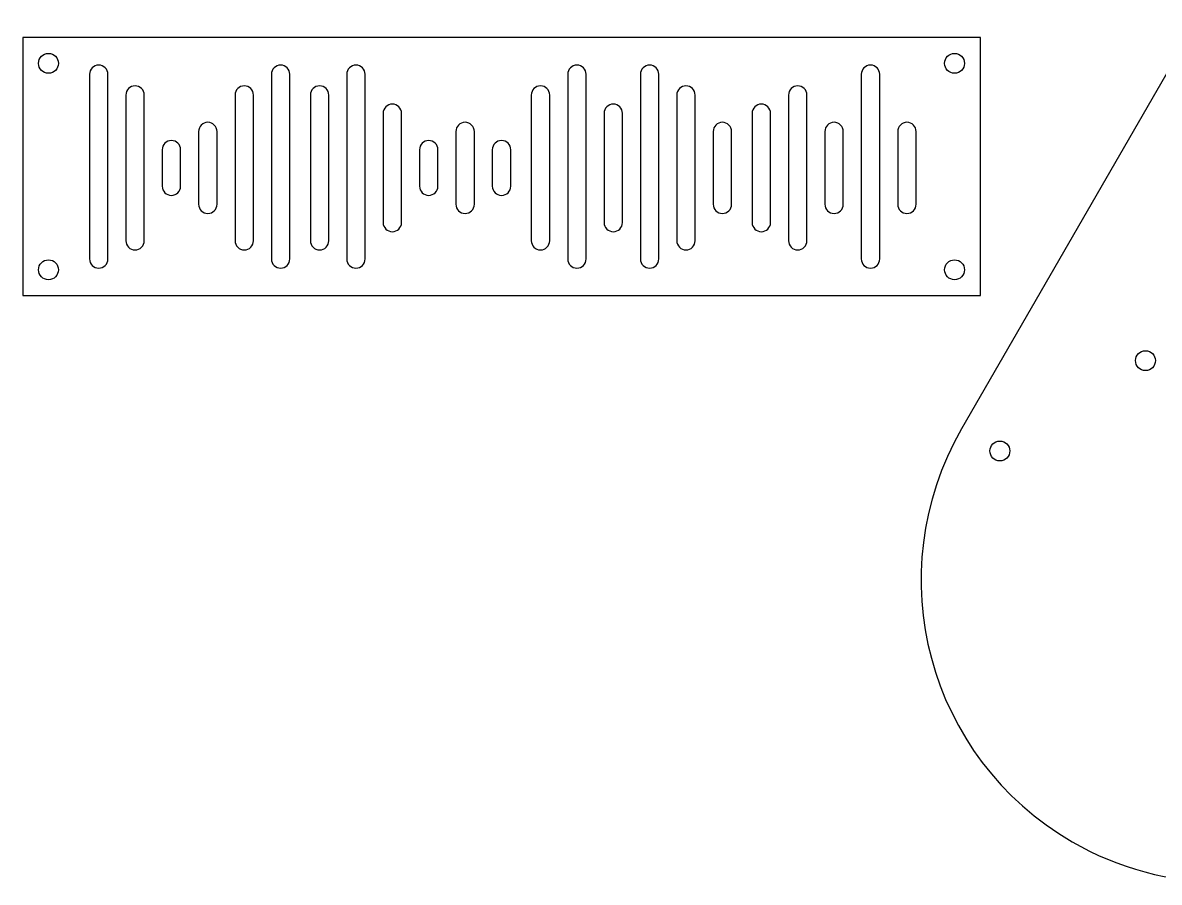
# Model space of a CAD drawing. Extents: x 171 to 677, y 195 to 402.
# Drawn here: x 171.3 to 325.6, y 201.2 to 317.8 of the extents above; entities that cross this region are included whole.
import ezdxf

# ---------------------------------------------------------------- set-up
doc = ezdxf.new("R2010")
doc.units = 0
doc.header["$MEASUREMENT"] = 0
doc.layers.add('Outlines', color=7, linetype='Continuous', lineweight=0)

msp = doc.modelspace()

# ---------------------------------------------------------------- linework, layer by layer
at = {"layer": 'Outlines', "color": 18, "lineweight": 25, "true_color": 0x000000}
for p, q in [((180.36, 310.8), (180.36, 285.76)), ((182.86, 285.76), (182.86, 310.8)), ((205.05, 310.8), (205.05, 285.76)), ((207.55, 285.76), (207.55, 310.8)), ((215.28, 310.8), (215.28, 285.76)), ((217.78, 285.76), (217.78, 310.8)), ((245.27, 310.8), (245.27, 285.76)), ((247.77, 285.76), (247.77, 310.8)), ((255.14, 310.8), (255.14, 285.76)), ((257.64, 285.76), (257.64, 310.8)), ((285.13, 310.8), (285.13, 285.76)), ((287.63, 285.76), (287.63, 310.8)), ((185.29, 307.98), (185.29, 288.23)), ((187.79, 288.23), (187.79, 307.98)), ((200.11, 307.98), (200.11, 288.23)), ((202.61, 288.23), (202.61, 307.98)), ((210.34, 307.98), (210.34, 288.23)), ((212.84, 288.23), (212.84, 307.98)), ((240.33, 307.98), (240.33, 288.23)), ((242.83, 288.23), (242.83, 307.98)), ((260.08, 307.98), (260.08, 288.23)), ((262.58, 288.23), (262.58, 307.98)), ((275.25, 307.98), (275.25, 288.23)), ((277.75, 288.23), (277.75, 307.98)), ((220.22, 305.51), (220.22, 290.7)), ((222.72, 290.7), (222.72, 305.51)), ((250.21, 305.51), (250.21, 290.7)), ((252.71, 290.7), (252.71, 305.51)), ((270.31, 305.51), (270.31, 290.7)), ((272.81, 290.7), (272.81, 305.51)), ((195.17, 303.04), (195.17, 293.17)), ((197.67, 293.17), (197.67, 303.04)), ((230.1, 303.04), (230.1, 293.17)), ((232.6, 293.17), (232.6, 303.04)), ((265.02, 303.04), (265.02, 293.17)), ((267.52, 293.17), (267.52, 303.04)), ((280.19, 303.04), (280.19, 293.17)), ((282.69, 293.17), (282.69, 303.04)), ((290.07, 303.04), (290.07, 293.17)), ((292.57, 293.17), (292.57, 303.04)), ((190.23, 300.57), (190.23, 295.63)), ((192.73, 295.63), (192.73, 300.57)), ((225.16, 300.57), (225.16, 295.63)), ((227.66, 295.63), (227.66, 300.57)), ((235.04, 300.57), (235.04, 295.63)), ((237.54, 295.63), (237.54, 300.57))]:
    msp.add_line(p, q, dxfattribs=at)
msp.add_lwpolyline([(171.29, 280.79), (301.29, 280.79), (301.29, 315.79), (171.29, 315.79)], close=True, dxfattribs=at)
for centre in [(174.79, 312.29), (297.79, 312.29), (174.79, 284.29), (297.79, 284.29), (323.71, 271.96), (303.94, 259.71)]:
    msp.add_circle(centre, 1.35, dxfattribs=at)
for points, knots in [([(298.74, 262.71), (298.74, 262.71), (363.74, 375.29), (363.74, 375.29), (367.34, 381.52), (372.51, 386.7), (378.75, 390.3), (398.36, 401.62), (423.43, 394.9), (434.75, 375.29), (434.75, 375.29), (499.75, 262.71), (499.75, 262.71), (503.35, 256.48), (505.25, 249.41), (505.25, 242.21), (505.25, 219.56), (486.89, 201.21), (464.25, 201.21), (464.25, 201.21), (334.25, 201.21), (334.25, 201.21), (327.05, 201.21), (319.98, 203.1), (313.75, 206.7), (294.14, 218.02), (287.42, 243.1), (298.74, 262.71)], [0, 0, 0, 0, 1, 1, 1, 2, 2, 2, 3, 3, 3, 4, 4, 4, 5, 5, 5, 6, 6, 6, 7, 7, 7, 8, 8, 8, 9, 9, 9, 9]), ([(190.23, 295.63), (190.23, 294.94), (190.79, 294.38), (191.48, 294.38), (192.17, 294.38), (192.73, 294.94), (192.73, 295.63)], [0, 0, 0, 0, 1, 1, 1, 2, 2, 2, 2]), ([(225.16, 295.63), (225.16, 294.94), (225.72, 294.38), (226.41, 294.38), (227.1, 294.38), (227.66, 294.94), (227.66, 295.63)], [0, 0, 0, 0, 1, 1, 1, 2, 2, 2, 2]), ([(235.04, 295.63), (235.04, 294.94), (235.6, 294.38), (236.29, 294.38), (236.98, 294.38), (237.54, 294.94), (237.54, 295.63)], [0, 0, 0, 0, 1, 1, 1, 2, 2, 2, 2]), ([(195.17, 293.17), (195.17, 292.47), (195.73, 291.92), (196.42, 291.92), (197.11, 291.92), (197.67, 292.47), (197.67, 293.17)], [0, 0, 0, 0, 1, 1, 1, 2, 2, 2, 2]), ([(230.1, 293.17), (230.1, 292.47), (230.66, 291.92), (231.35, 291.92), (232.04, 291.92), (232.6, 292.47), (232.6, 293.17)], [0, 0, 0, 0, 1, 1, 1, 2, 2, 2, 2]), ([(265.02, 293.17), (265.02, 292.47), (265.58, 291.92), (266.27, 291.92), (266.96, 291.92), (267.52, 292.47), (267.52, 293.17)], [0, 0, 0, 0, 1, 1, 1, 2, 2, 2, 2]), ([(280.19, 293.17), (280.19, 292.47), (280.75, 291.92), (281.44, 291.92), (282.13, 291.92), (282.69, 292.47), (282.69, 293.17)], [0, 0, 0, 0, 1, 1, 1, 2, 2, 2, 2]), ([(290.07, 293.17), (290.07, 292.47), (290.63, 291.92), (291.32, 291.92), (292.01, 291.92), (292.57, 292.47), (292.57, 293.17)], [0, 0, 0, 0, 1, 1, 1, 2, 2, 2, 2]), ([(220.22, 290.7), (220.22, 290.01), (220.78, 289.45), (221.47, 289.45), (222.16, 289.45), (222.72, 290.01), (222.72, 290.7)], [0, 0, 0, 0, 1, 1, 1, 2, 2, 2, 2]), ([(250.21, 290.7), (250.21, 290.01), (250.77, 289.45), (251.46, 289.45), (252.15, 289.45), (252.71, 290.01), (252.71, 290.7)], [0, 0, 0, 0, 1, 1, 1, 2, 2, 2, 2]), ([(270.31, 290.7), (270.31, 290.01), (270.87, 289.45), (271.56, 289.45), (272.25, 289.45), (272.81, 290.01), (272.81, 290.7)], [0, 0, 0, 0, 1, 1, 1, 2, 2, 2, 2]), ([(185.29, 288.23), (185.29, 287.54), (185.85, 286.98), (186.54, 286.98), (187.23, 286.98), (187.79, 287.54), (187.79, 288.23)], [0, 0, 0, 0, 1, 1, 1, 2, 2, 2, 2]), ([(200.11, 288.23), (200.11, 287.54), (200.67, 286.98), (201.36, 286.98), (202.05, 286.98), (202.61, 287.54), (202.61, 288.23)], [0, 0, 0, 0, 1, 1, 1, 2, 2, 2, 2]), ([(210.34, 288.23), (210.34, 287.54), (210.9, 286.98), (211.59, 286.98), (212.28, 286.98), (212.84, 287.54), (212.84, 288.23)], [0, 0, 0, 0, 1, 1, 1, 2, 2, 2, 2]), ([(240.33, 288.23), (240.33, 287.54), (240.89, 286.98), (241.58, 286.98), (242.27, 286.98), (242.83, 287.54), (242.83, 288.23)], [0, 0, 0, 0, 1, 1, 1, 2, 2, 2, 2]), ([(260.08, 288.23), (260.08, 287.54), (260.64, 286.98), (261.33, 286.98), (262.02, 286.98), (262.58, 287.54), (262.58, 288.23)], [0, 0, 0, 0, 1, 1, 1, 2, 2, 2, 2]), ([(275.25, 288.23), (275.25, 287.54), (275.81, 286.98), (276.5, 286.98), (277.19, 286.98), (277.75, 287.54), (277.75, 288.23)], [0, 0, 0, 0, 1, 1, 1, 2, 2, 2, 2]), ([(180.36, 285.76), (180.36, 285.07), (180.92, 284.51), (181.61, 284.51), (182.3, 284.51), (182.86, 285.07), (182.86, 285.76)], [0, 0, 0, 0, 1, 1, 1, 2, 2, 2, 2]), ([(205.05, 285.76), (205.05, 285.07), (205.61, 284.51), (206.3, 284.51), (206.99, 284.51), (207.55, 285.07), (207.55, 285.76)], [0, 0, 0, 0, 1, 1, 1, 2, 2, 2, 2]), ([(215.28, 285.76), (215.28, 285.07), (215.84, 284.51), (216.53, 284.51), (217.22, 284.51), (217.78, 285.07), (217.78, 285.76)], [0, 0, 0, 0, 1, 1, 1, 2, 2, 2, 2]), ([(245.27, 285.76), (245.27, 285.07), (245.83, 284.51), (246.52, 284.51), (247.21, 284.51), (247.77, 285.07), (247.77, 285.76)], [0, 0, 0, 0, 1, 1, 1, 2, 2, 2, 2]), ([(255.14, 285.76), (255.14, 285.07), (255.7, 284.51), (256.39, 284.51), (257.08, 284.51), (257.64, 285.07), (257.64, 285.76)], [0, 0, 0, 0, 1, 1, 1, 2, 2, 2, 2]), ([(285.13, 285.76), (285.13, 285.07), (285.69, 284.51), (286.38, 284.51), (287.07, 284.51), (287.63, 285.07), (287.63, 285.76)], [0, 0, 0, 0, 1, 1, 1, 2, 2, 2, 2])]:
    msp.add_open_spline(points, degree=3, knots=knots, dxfattribs=at)
for points in [[(181.61, 312.05), (180.92, 312.05), (180.36, 311.49), (180.36, 310.8)], [(182.86, 310.8), (182.86, 311.49), (182.3, 312.05), (181.61, 312.05)], [(206.3, 312.05), (205.61, 312.05), (205.05, 311.49), (205.05, 310.8)], [(207.55, 310.8), (207.55, 311.49), (206.99, 312.05), (206.3, 312.05)], [(216.53, 312.05), (215.84, 312.05), (215.28, 311.49), (215.28, 310.8)], [(217.78, 310.8), (217.78, 311.49), (217.22, 312.05), (216.53, 312.05)], [(246.52, 312.05), (245.83, 312.05), (245.27, 311.49), (245.27, 310.8)], [(247.77, 310.8), (247.77, 311.49), (247.21, 312.05), (246.52, 312.05)], [(256.39, 312.05), (255.7, 312.05), (255.14, 311.49), (255.14, 310.8)], [(257.64, 310.8), (257.64, 311.49), (257.08, 312.05), (256.39, 312.05)], [(286.38, 312.05), (285.69, 312.05), (285.13, 311.49), (285.13, 310.8)], [(287.63, 310.8), (287.63, 311.49), (287.07, 312.05), (286.38, 312.05)], [(186.54, 309.23), (185.85, 309.23), (185.29, 308.67), (185.29, 307.98)], [(187.79, 307.98), (187.79, 308.67), (187.23, 309.23), (186.54, 309.23)], [(201.36, 309.23), (200.67, 309.23), (200.11, 308.67), (200.11, 307.98)], [(202.61, 307.98), (202.61, 308.67), (202.05, 309.23), (201.36, 309.23)], [(211.59, 309.23), (210.9, 309.23), (210.34, 308.67), (210.34, 307.98)], [(212.84, 307.98), (212.84, 308.67), (212.28, 309.23), (211.59, 309.23)], [(241.58, 309.23), (240.89, 309.23), (240.33, 308.67), (240.33, 307.98)], [(242.83, 307.98), (242.83, 308.67), (242.27, 309.23), (241.58, 309.23)], [(261.33, 309.23), (260.64, 309.23), (260.08, 308.67), (260.08, 307.98)], [(262.58, 307.98), (262.58, 308.67), (262.02, 309.23), (261.33, 309.23)], [(276.5, 309.23), (275.81, 309.23), (275.25, 308.67), (275.25, 307.98)], [(277.75, 307.98), (277.75, 308.67), (277.19, 309.23), (276.5, 309.23)], [(221.47, 306.76), (220.78, 306.76), (220.22, 306.2), (220.22, 305.51)], [(222.72, 305.51), (222.72, 306.2), (222.16, 306.76), (221.47, 306.76)], [(251.46, 306.76), (250.77, 306.76), (250.21, 306.2), (250.21, 305.51)], [(252.71, 305.51), (252.71, 306.2), (252.15, 306.76), (251.46, 306.76)], [(271.56, 306.76), (270.87, 306.76), (270.31, 306.2), (270.31, 305.51)], [(272.81, 305.51), (272.81, 306.2), (272.25, 306.76), (271.56, 306.76)], [(196.42, 304.29), (195.73, 304.29), (195.17, 303.73), (195.17, 303.04)], [(197.67, 303.04), (197.67, 303.73), (197.11, 304.29), (196.42, 304.29)], [(231.35, 304.29), (230.66, 304.29), (230.1, 303.73), (230.1, 303.04)], [(232.6, 303.04), (232.6, 303.73), (232.04, 304.29), (231.35, 304.29)], [(266.27, 304.29), (265.58, 304.29), (265.02, 303.73), (265.02, 303.04)], [(267.52, 303.04), (267.52, 303.73), (266.96, 304.29), (266.27, 304.29)], [(281.44, 304.29), (280.75, 304.29), (280.19, 303.73), (280.19, 303.04)], [(282.69, 303.04), (282.69, 303.73), (282.13, 304.29), (281.44, 304.29)], [(291.32, 304.29), (290.63, 304.29), (290.07, 303.73), (290.07, 303.04)], [(292.57, 303.04), (292.57, 303.73), (292.01, 304.29), (291.32, 304.29)], [(191.48, 301.82), (190.79, 301.82), (190.23, 301.26), (190.23, 300.57)], [(192.73, 300.57), (192.73, 301.26), (192.17, 301.82), (191.48, 301.82)], [(226.41, 301.82), (225.72, 301.82), (225.16, 301.26), (225.16, 300.57)], [(227.66, 300.57), (227.66, 301.26), (227.1, 301.82), (226.41, 301.82)], [(236.29, 301.82), (235.6, 301.82), (235.04, 301.26), (235.04, 300.57)], [(237.54, 300.57), (237.54, 301.26), (236.98, 301.82), (236.29, 301.82)]]:
    msp.add_open_spline(points, degree=3, dxfattribs=at)

doc.saveas('drawing.dxf')
